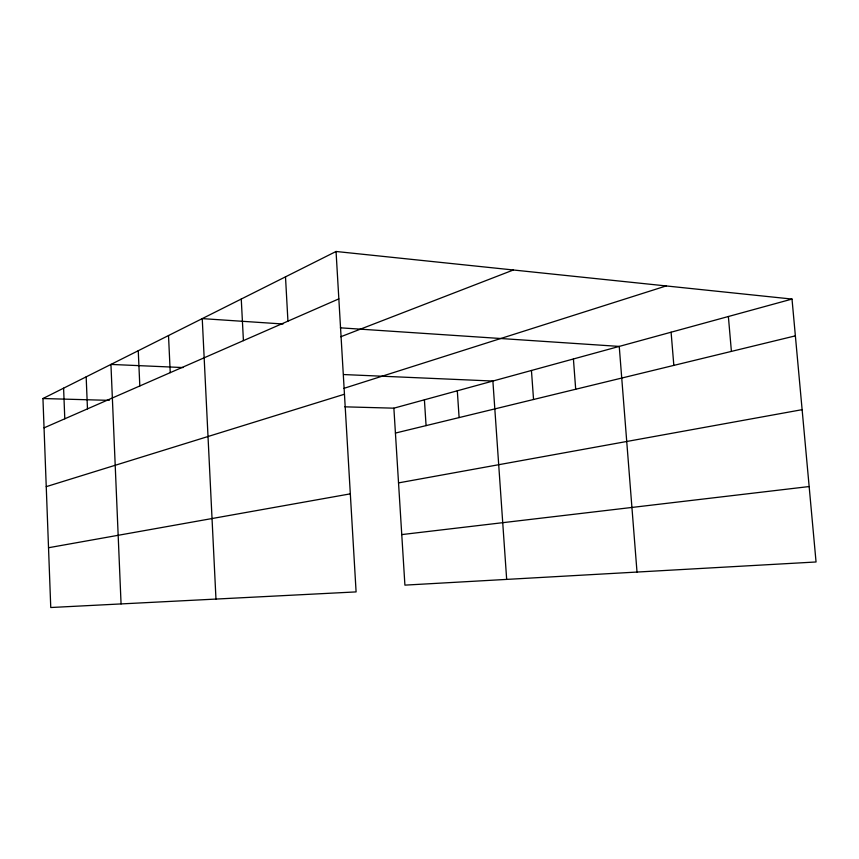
<?xml version="1.0" encoding="UTF-8"?>
<svg xmlns="http://www.w3.org/2000/svg" width="859" height="859" viewBox="0 0 859 859"><rect width="100%" height="100%" fill="white"/><g stroke="black" fill="none" stroke-linecap="round" stroke-linejoin="round"><path stroke-width="1.29" d="M336.052 251.483L356.098 591.905L50.756 607.517L42.95 398.533L336.052 251.483L792.009 299.072L816.05 561.979L404.911 585.129L393.873 408.175L792.009 299.072M44.045 427.868L338.843 298.878M340.733 336.76L513.381 269.984M343.965 388.332L666.165 285.94M46.236 486.656L344.459 394.227M395.43 433.065L795.37 335.848M398.533 482.887L802.123 409.668M48.523 547.731L350.322 493.85M401.754 534.588L809.157 486.548M42.95 398.533L109.265 400.358M344.835 406.833L393.873 408.175M183.074 367.566L110.94 364.42L121.065 603.92M343.589 374.545L492.883 381.042L506.67 579.395M283.008 324.004L202.241 318.614L215.974 599.067M340.379 327.827L619.242 346.413L637.013 572.062M728.378 316.509L731.406 351.395M671.094 332.208L673.832 365.397M573.415 358.976L575.691 389.245M531.442 370.476L533.546 399.489M457.31 390.791L459.103 417.581M424.41 399.811L426.075 425.613M285.499 276.845L287.937 321.148M241.261 299.039L243.419 340.626M168.514 335.536L170.243 372.656M138.256 350.719L139.813 385.97M86.168 376.854L87.468 408.873M63.598 388.171L64.79 418.795"/></g></svg>
